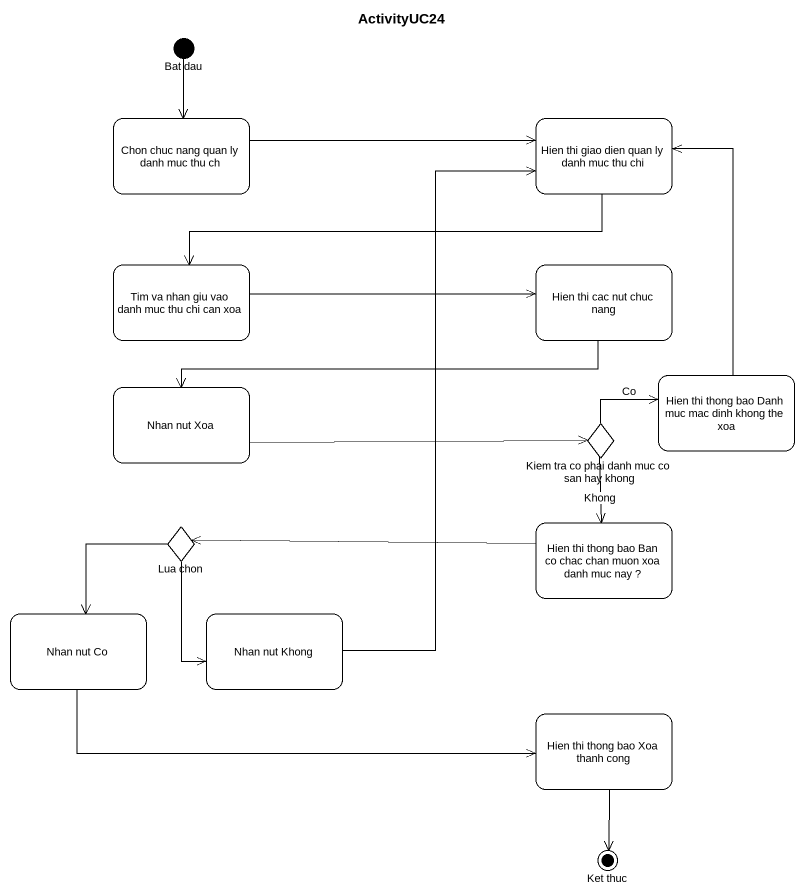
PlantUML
@startuml
title ActivityUC24
hide empty description
state "Bat dau" as Bat_dau <<start>> #FFFFFF
state "Chon chuc nang quan ly danh muc thu ch" as Chon_chuc_nang_quan_ly_danh #FFFFFF
state "Hien thi giao dien quan ly danh muc thu chi" as Hien_thi_giao_dien_quan_ly #FFFFFF
state "Tim va nhan giu vao danh muc thu chi can xoa" as Tim_va_nhan_giu_vao_danh #FFFFFF
state "Hien thi cac nut chuc nang" as Hien_thi_cac_nut_chuc_nang #FFFFFF
state "Hien thi thong bao Danh muc mac dinh khong the xoa" as Hien_thi_thong_bao_Danh_muc #FFFFFF
state "Nhan nut Xoa" as Nhan_nut_Xoa #FFFFFF
state "Kiem tra co phai danh muc co san hay khong" as Kiem_tra_co_phai_danh_muc <<choice>> #FFFFFF
state "Lua chon" as Lua_chon <<choice>> #FFFFFF
state "Hien thi thong bao Ban co chac chan muon xoa danh muc nay ?" as Hien_thi_thong_bao_Ban_co #FFFFFF
state "Nhan nut Co" as Nhan_nut_Co #FFFFFF
state "Nhan nut Khong" as Nhan_nut_Khong #FFFFFF
state "Hien thi thong bao Xoa thanh cong" as Hien_thi_thong_bao_Xoa #FFFFFF
state "Ket thuc" as Ket_thuc <<end>> #FFFFFF
Bat_dau --> Chon_chuc_nang_quan_ly_danh
Chon_chuc_nang_quan_ly_danh -right-> Hien_thi_giao_dien_quan_ly
Hien_thi_giao_dien_quan_ly -left-> Tim_va_nhan_giu_vao_danh
Tim_va_nhan_giu_vao_danh -right-> Hien_thi_cac_nut_chuc_nang
Hien_thi_cac_nut_chuc_nang -left-> Nhan_nut_Xoa
Hien_thi_thong_bao_Danh_muc -up-> Hien_thi_giao_dien_quan_ly
Nhan_nut_Xoa -right-> Kiem_tra_co_phai_danh_muc
Kiem_tra_co_phai_danh_muc -right-> Hien_thi_thong_bao_Danh_muc : Co
Kiem_tra_co_phai_danh_muc --> Hien_thi_thong_bao_Ban_co : Khong
Lua_chon --> Nhan_nut_Co
Lua_chon --> Nhan_nut_Khong
Hien_thi_thong_bao_Ban_co -left-> Lua_chon
Nhan_nut_Co -right-> Hien_thi_thong_bao_Xoa
Nhan_nut_Khong -up-> Hien_thi_giao_dien_quan_ly
Hien_thi_thong_bao_Xoa --> Ket_thuc
@enduml
